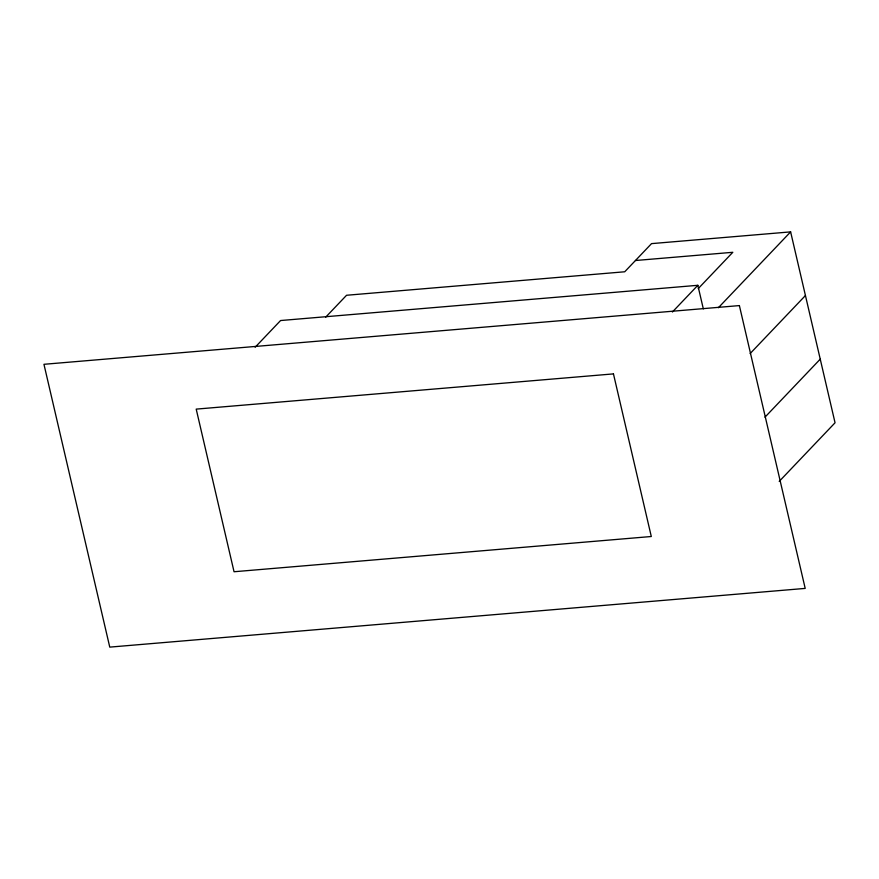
<?xml version="1.0" encoding="UTF-8"?>
<svg xmlns="http://www.w3.org/2000/svg" width="879" height="879" viewBox="0 0 879 879"><rect width="100%" height="100%" fill="white"/><g stroke="black" fill="none" stroke-linecap="round" stroke-linejoin="round"><path stroke-width="1.32" d="M255.141 347.249L280.577 320.538L697.838 285.301L703.321 308.87M325.724 317.132L346.557 295.267L624.727 271.776L651.537 243.626L790.628 231.88L835.05 422.777L779.212 481.406M672.391 312.012L697.838 285.301M698.234 288.598L732.811 252.295L635.451 260.514M718.374 307.738L790.628 231.88M750.15 353.545L805.439 295.52M764.961 417.184L820.239 359.148M739.382 305.584L43.95 364.302L109.765 647.12L805.197 588.403L739.382 305.584M613.454 373.894L196.204 409.12L234.045 571.746L651.295 536.509L613.454 373.894"/></g></svg>
